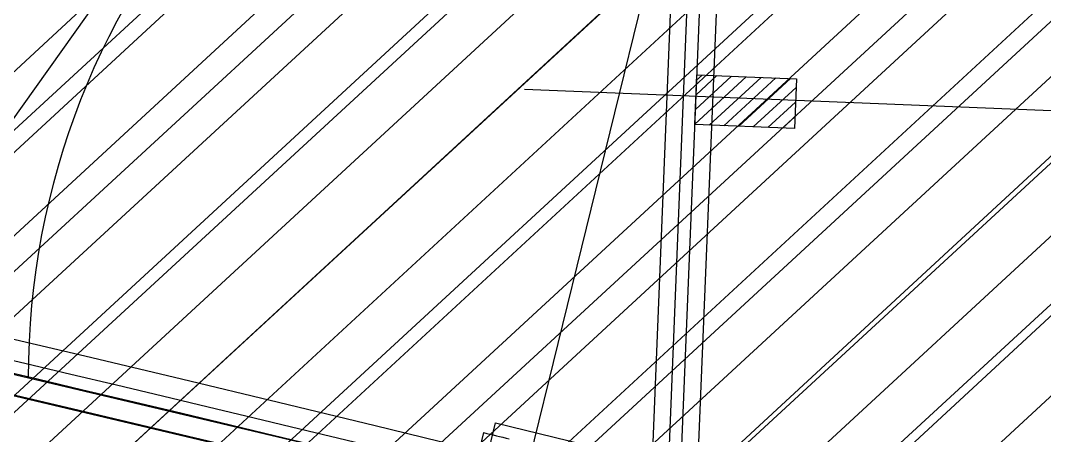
# Model space of a CAD drawing. Extents: x -678889171 to 586587, y -792238163 to 335485.
# Drawn here: x -678740441 to -678728115, y -792154563 to -792149565 of the extents above; entities that cross this region are included whole.
import ezdxf
from ezdxf.enums import TextEntityAlignment as Align

# ---------------------------------------------------------------- set-up
doc = ezdxf.new("R2010")
doc.units = 0
doc.header["$MEASUREMENT"] = 0
for name, color, linetype in [('A-ANNO-LEGN', 252, 'Continuous'), ('A-FLOR-PATT', 252, 'Continuous'), ('A-SITE-PATT', 252, 'Continuous'), ('A-WALL', 252, 'Continuous')]:
    doc.layers.add(name, color=color, linetype=linetype)
doc.layers.add('BASEMENT3 LAYOUT$0$HATCH5', color=252, linetype='Continuous', lineweight=15)
doc.styles.add('Ground floor Towers$0$$Bas01-Rname$0$EN-SC', font='swissc.ttf')
doc.styles.add('Ground floor Towers$0$$Bas01-Rname$0$EN-SCL', font='swisscl.ttf')
doc.styles.add('Ground floor Towers$0$04-Ground Floor$0$V2-lower ground$0$LEVEL  FOR LICENSE LOWER GR$0$$LG- LEVEL$0$AR-SR', font='sarb.shx')

# ---------------------------------------------------------------- blocks, each defined once
blk = doc.blocks.new('A$C61C61320')
at = {"layer": 'BASEMENT3 LAYOUT$0$HATCH5'}
h = blk.add_hatch(dxfattribs=at)
h.set_pattern_fill('JIS_WOOD', color=256, scale=1000, style=0)
h.set_pattern_definition([(45, (-845680.2949388556, -470481.0696760565), (-499.9999991609842, 499.9999991609843), [])])
h.paths.add_polyline_path([(12440.74077330553, -169431.9252005816), (13408.27617370361, -243253.7315873399), (7111.185080291936, -248399.4795461658), (-61957.46107163071, -237877.8060760189), (-55832.26724016038, -200866.3395951205), (-20860.02674167091, -206712.4958959252), (-20783.43353955913, -208437.764712235), (-16504.6553898881, -208719.7022090854), (-18718.17453308101, -208569.0044804074), (-18168.17453308101, -169431.9252005816)])
blk = doc.blocks.new('GR')
at = {"layer": 'A-FLOR-PATT'}
for p, q in [((69940, 90900), (69940, 4700)), ((70490, 90900), (70490, 1700)), ((70140, 32215), (70140, 79165)), ((70290, 32215), (70290, 61960)), ((71040, 44770), (61791.84706075279, -782.1576375562072)), ((67739.08981777703, 44587.53710892773), (60176.1140764683, 32991.1369821739)), ((70289.37837246097, 36783.38526999921), (71489.3783715074, 36783.43310925925)), ((70289.40229209099, 36183.385270476), (70289.37837246097, 36783.38526999921)), ((70289.37837324984, 36783.38526915641), (71489.4022919263, 36783.38526915641)), ((70289.37837324984, 36183.43310889324), (70289.37837324984, 36783.38526915641)), ((70289.38099454949, 36717.61279000365), (70355.15609684319, 36783.38789229735)), ((70289.38804165693, 36540.84314181446), (70531.93983980955, 36783.39493996708)), ((70289.39508876472, 36364.07349362562), (70708.72358277556, 36783.40198763646)), ((70289.40213587228, 36187.30384543655), (70885.50732574181, 36783.40903530607)), ((70462.26714846387, 36183.3921627315), (71062.29106870794, 36783.41608297557)), ((70639.05089128949, 36183.39921026048), (71239.07481167419, 36783.42313064518)), ((70815.83463411522, 36183.40625778958), (71415.8585546402, 36783.43017831456)), ((71489.3783715074, 36783.43310925925), (71489.40229113742, 36183.43310973604)), ((71489.4022919263, 36783.38526915641), (71489.4022919263, 36183.43310889324)), ((70992.61837694095, 36183.41330531868), (71489.3824879037, 36680.17741628143)), ((68225, 36525), (113464.9999999999, 36524.99999999994)), ((71169.40211976657, 36183.42035284766), (71489.38953501126, 36503.40776809235)), ((71346.1858625923, 36183.42740037676), (71489.39658211905, 36326.63811990351)), ((71489.4022919263, 36183.43310889324), (70289.37837324984, 36183.43310889324)), ((71489.40229113742, 36183.43310973604), (70289.40229209099, 36183.385270476)), ((60387.46456896276, 33201.17113288534), (67185.38640320179, 31884.18568554015)), ((60340.57238361237, 32955.60735109121), (67137.83712541615, 31638.74920458822)), ((67913.13219247728, 31881.49791658483), (68038.51121488317, 32499.05744772511)), ((68038.51121488317, 32499.05744772511), (69464.37832390975, 32209.83936043706)), ((67898.3573742391, 32374.36471592879), (67723.26621427826, 31511.79897473974))]:
    blk.add_line(p, q, dxfattribs=at)
for centre, radius, start, end in [((-55663.02808184421, -578856.4866396398), 623364.7764122983, 74.61102897088065, 88.715678869106), ((-55662.04957572921, -578844.685925062), 622702.9587305912, 74.61095202551606, 88.71574447441284), ((71511.20228061688, 33193.46562571315), 9122.237182996983, 97.67106593890217, 182.4236182912162), ((-55662.04957586701, -578844.6859266991), 623102.9587322307, 78.56113400306909, 85.23635335364345), ((-55662.04957586701, -578844.6859266991), 622952.9587322307, 78.5473468654781, 81.86173866457295), ((-55662.04957586701, -578844.6859266991), 615202.9587322307, 74.22143378566328, 85.22979167610383), ((74424.028775352, 64231.56562010697), 32518.69674195952, 258.423586862392, 258.9857129632439), ((-55662.04957586701, -578844.6859266991), 607202.9587322306, 74.22143378566328, 89.82613372100917)]:
    blk.add_arc(centre, radius, start, end, dxfattribs=at)
at = {"layer": 'A-FLOR-PATT', "style": 'Ground floor Towers$0$04-Ground Floor$0$V2-lower ground$0$LEVEL  FOR LICENSE LOWER GR$0$$LG- LEVEL$0$AR-SR', "flags": 12}
for tag, p in [('L', (30296.07288644527, 72859.53473235783)), ('P', (30237.50458115668, 72203.99769414036))]:
    blk.add_attdef(tag, text='', height=500, dxfattribs=at).set_placement(p, align=Align.RIGHT)
at = {"layer": 'A-FLOR-PATT'}
for tag, p, height, style in [('N', (85492.25876324323, 56633.4995742733), 250, 'Ground floor Towers$0$$Bas01-Rname$0$EN-SC'), ('N', (89389.48149106537, 56633.4995742733), 250, 'Ground floor Towers$0$$Bas01-Rname$0$EN-SC'), ('N', (94597.61363499537, 56633.4995742733), 250, 'Ground floor Towers$0$$Bas01-Rname$0$EN-SC'), ('AN', (85922.66280553787, 56313.08159666645), 200, 'Ground floor Towers$0$$Bas01-Rname$0$EN-SCL'), ('AN', (89819.88553336001, 56313.08159666645), 200, 'Ground floor Towers$0$$Bas01-Rname$0$EN-SCL'), ('AN', (95028.01767729002, 56313.08159666645), 200, 'Ground floor Towers$0$$Bas01-Rname$0$EN-SCL'), ('SN', (85299.47460008037, 56025.08594095582), 200, 'Ground floor Towers$0$$Bas01-Rname$0$EN-SCL'), ('F', (85927.04975899268, 56008.67972904726), 200, 'Ground floor Towers$0$$Bas01-Rname$0$EN-SCL'), ('SN', (89196.69732790251, 56025.08594095582), 200, 'Ground floor Towers$0$$Bas01-Rname$0$EN-SCL'), ('F', (89824.27248681482, 56008.67972904726), 200, 'Ground floor Towers$0$$Bas01-Rname$0$EN-SCL'), ('SN', (94404.82947183252, 56025.08594095582), 200, 'Ground floor Towers$0$$Bas01-Rname$0$EN-SCL'), ('F', (95032.40463074483, 56008.67972904726), 200, 'Ground floor Towers$0$$Bas01-Rname$0$EN-SCL')]:
    blk.add_attdef(tag, p, '', height=height, dxfattribs=dict(at, style=style))
at = {"layer": 'A-FLOR-PATT', "style": 'Ground floor Towers$0$$Bas01-Rname$0$EN-SCL', "width": 0.8}
for p in [(85305.16036184286, 56295.1433535593), (89202.383089665, 56295.1433535593), (94410.51523359501, 56295.1433535593)]:
    blk.add_attdef('FN', p, '', height=250, dxfattribs=at)

msp = doc.modelspace()

# ---------------------------------------------------------------- block references
at = {"layer": 'A-SITE-PATT', "rotation": 357.6731745000001}
msp.add_blockref('A$C61C61320', (-678706236.4347705, -791940527.995869, -212772), dxfattribs=at)

# ---------------------------------------------------------------- next in the draw order: block references
at = {"layer": 'A-WALL', "rotation": 357.6731745000001}
msp.add_blockref('GR', (-678804025.0995113, -792184118.4910543, -212772), dxfattribs=at)

# ---------------------------------------------------------------- next in the draw order: hatches: boundary and pattern name
at = {"layer": 'A-ANNO-LEGN'}
h = msp.add_hatch(dxfattribs=at)
h.set_pattern_fill('ANSI31', color=256, scale=10000, angle=-2.326825500000001)
h.set_pattern_definition([(42.6731745, (-679564563.7146958, -792179516.537627), (-847.2693918303064, 919.0400305032981), [])])
h.paths.add_polyline_path([(-678777672.8996642, -792179735.1176345), (-678770187.1392597, -792139007.139102), (-678733063.7379951, -792148537.2472874), (-678731444.0167841, -792108675.140868), (-678688692.2204224, -792110162.0728618), (-678692240.0211401, -792193145.4692618), (-678709626.0473782, -792200229.2193018), (-678779081.755804, -792187036.6399584)])

doc.saveas('drawing.dxf')
